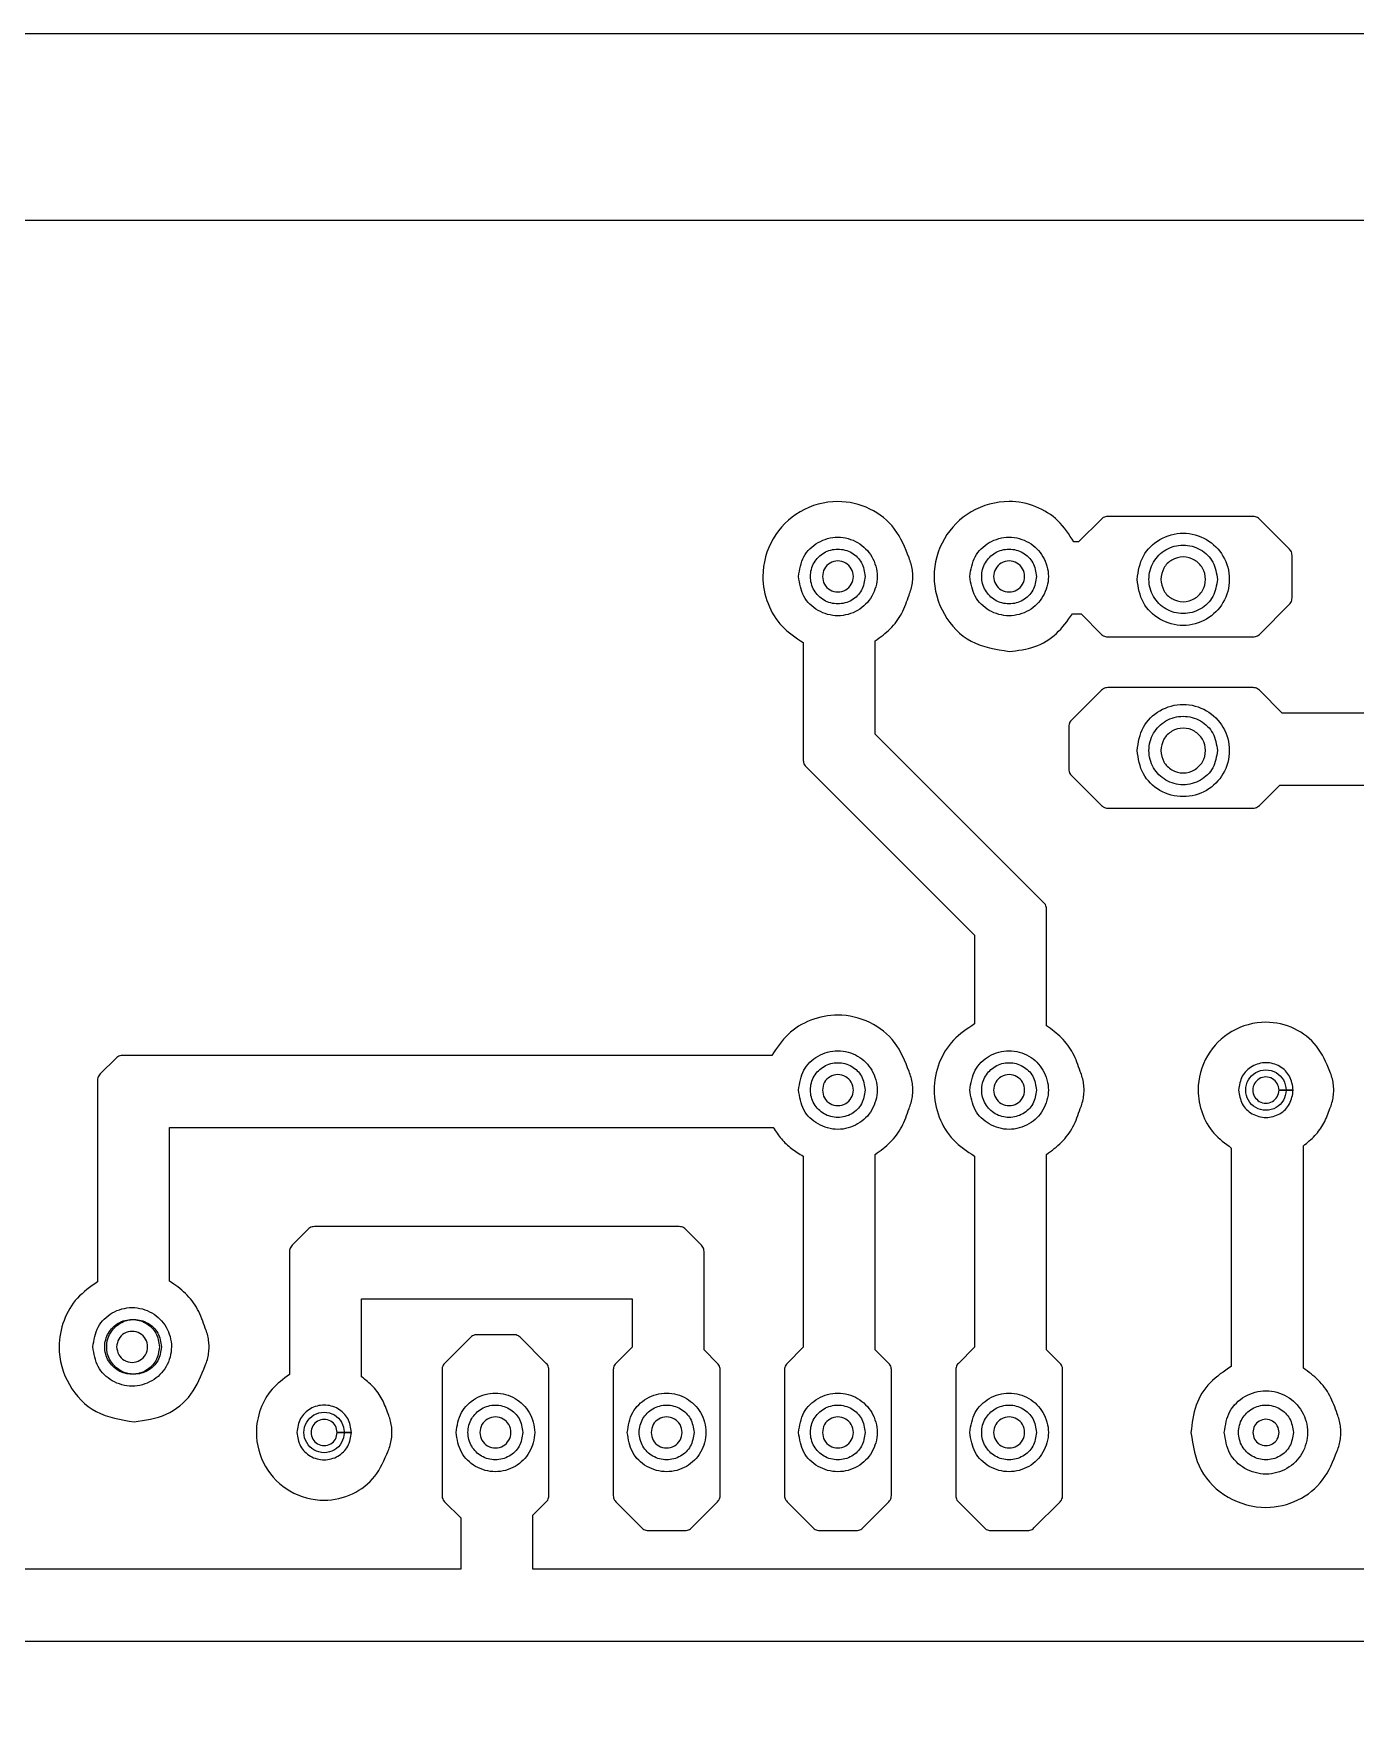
# Model space of a CAD drawing. Extents: x 3 to 107, y 3 to 87.
# Drawn here: x 21.05 to 40.65, y 61.79 to 86.9 of the extents above; entities that cross this region are included whole.
import ezdxf

# ---------------------------------------------------------------- set-up
doc = ezdxf.new("R2010")
doc.units = 0
doc.layers.add('ScottBernardi_VCdelay_PCB', color=7, linetype='CONTINUOUS')

msp = doc.modelspace()

# ---------------------------------------------------------------- linework, layer by layer
at = {"layer": 'ScottBernardi_VCdelay_PCB', "color": 7}
for points in [[(3.175, 2.94005), (107.362272, 2.94005), (107.362272, 86.901161), (3.175, 86.901161), (3.175, 2.94005), (3.175, 2.94005)], [(8.946797, 61.923083), (8.733367, 61.709653), (5.536847, 61.709653), (5.536847, 80.255181), (9.262533, 80.255181), (9.262533, 84.136089), (41.367781, 84.136089), (41.470086, 84.033783), (41.392828, 83.956878)], [(41.354375, 83.863392), (41.354375, 76.822653), (39.570025, 76.822653), (39.2303, 77.162378)], [(36.887856, 79.702378), (36.548483, 79.362653), (36.478633, 79.362653)], [(39.136814, 79.741183), (36.981694, 79.741183)], [(39.677269, 79.256114), (39.230653, 79.702378)], [(39.715722, 78.531508), (39.715722, 79.162628)], [(39.2303, 77.991406), (39.676917, 78.437669)], [(36.456056, 78.294089), (36.585525, 78.294089), (36.887856, 77.991406)], [(32.464375, 77.869344), (32.464375, 76.121683)], [(36.034486, 74.008544), (33.533292, 76.509739), (33.533292, 77.895803)], [(36.981694, 77.9526), (39.136814, 77.9526)], [(36.887856, 77.162378), (36.441592, 76.716114)], [(39.136814, 77.201183), (36.981694, 77.201183)], [(36.402786, 76.622628), (36.402786, 75.991508)], [(32.503181, 76.028197), (35.004375, 73.527003), (35.004375, 72.210083)], [(36.441592, 75.898022), (36.887856, 75.451758)], [(39.2303, 75.451758), (39.532983, 75.754089), (41.354375, 75.754089), (41.354375, 67.009433)], [(36.981694, 75.412953), (39.136814, 75.412953)], [(36.073292, 72.183272), (36.073292, 73.915058)], [(27.144839, 65.119956), (27.384375, 64.880419), (27.384375, 64.123006), (19.250025, 64.123006), (18.293292, 65.079739), (18.293292, 72.645058)], [(22.270156, 71.7042), (22.0345, 71.468544)], [(31.997297, 71.743006), (22.363642, 71.743006)], [(21.995694, 71.375058), (21.995694, 68.384208)], [(39.733361, 71.229714), (39.521694, 71.229714), (39.733361, 71.229714)], [(23.064611, 68.393381), (23.064611, 70.674089), (32.020228, 70.674089)], [(38.814375, 70.369642), (38.814375, 67.130083)], [(39.883292, 67.103625), (39.883292, 70.40245)], [(32.464375, 70.248992), (32.464375, 67.413717), (32.225192, 67.174886)], [(33.733317, 67.174886), (33.533292, 67.374911), (33.533292, 70.275803)], [(35.004375, 70.248992), (35.004375, 67.413717), (34.765192, 67.174886)], [(36.273317, 67.174886), (36.073292, 67.374911), (36.073292, 70.275803)], [(25.118836, 69.1642), (24.883181, 68.928544)], [(30.625344, 69.203006), (25.212322, 69.203006)], [(30.954486, 68.928544), (30.718831, 69.1642)], [(24.844375, 68.835058), (24.844375, 67.009786)], [(31.192964, 67.174886), (30.992939, 67.374558), (30.992939, 68.835058)], [(25.913292, 66.976978), (25.913292, 68.134089), (29.924375, 68.134089), (29.924375, 67.414069), (29.685192, 67.174886), (29.685192, 67.174886)], [(27.531836, 67.561531), (27.144839, 67.174886)], [(28.172481, 67.600336), (27.625322, 67.600336)], [(28.652964, 67.174886), (28.265967, 67.561531)], [(27.106033, 67.0814), (27.106033, 65.213442)], [(28.691769, 65.213442), (28.691769, 67.0814)], [(29.646386, 67.0814), (29.646386, 65.213442)], [(31.231769, 65.213442), (31.231769, 67.0814)], [(32.186386, 67.0814), (32.186386, 65.213442)], [(33.771769, 65.213442), (33.771769, 67.0814)], [(34.726739, 67.0814), (34.726739, 65.213442)], [(36.312122, 65.213442), (36.312122, 67.0814)], [(25.763361, 66.149714), (25.552047, 66.149714), (25.763361, 66.149714)], [(43.655897, 65.119956), (43.894375, 64.881831), (43.894375, 64.123006), (28.453292, 64.123006), (28.453292, 64.920283), (28.652964, 65.119956)], [(29.685192, 65.119956), (30.072189, 64.732958)], [(30.805967, 64.732958), (31.192964, 65.119956)], [(32.225192, 65.119956), (32.612189, 64.732958)], [(33.346319, 64.732958), (33.733317, 65.119956)], [(34.765192, 65.119956), (35.152542, 64.732958)], [(35.886319, 64.732958), (36.273317, 65.119956)], [(30.165675, 64.694153), (30.712481, 64.694153)], [(32.705675, 64.694153), (33.252833, 64.694153)], [(35.246028, 64.694153), (35.792833, 64.694153)], [(18.862322, 63.054089), (87.775344, 63.054089)]]:
    msp.add_lwpolyline(points, dxfattribs=at)
for points, knots in [([(34.034236, 79.124528), (33.974632, 79.275452), (33.85645, 79.574704), (33.462541, 79.886166), (32.947402, 80.006962), (32.395368, 79.856415), (31.970761, 79.432202), (31.828187, 78.905907), (31.917661, 78.443604), (32.131272, 78.089837), (32.35339, 77.942809), (32.464375, 77.869344)], [0, 0, 0, 0, 0.479863, 0.95147, 1.439591, 2.020621, 2.585083, 3.166113, 3.576043, 3.971837, 4.3671, 4.3671, 4.3671, 4.3671]), ([(36.478633, 79.362653), (36.407175, 79.473242), (36.264601, 79.69389), (35.918493, 79.910013), (35.459584, 79.999169), (34.935259, 79.856493), (34.510807, 79.432021), (34.352429, 78.848681), (34.510706, 78.271479), (34.935655, 77.828941), (35.321801, 77.768444), (35.517667, 77.737758)], [0, 0, 0, 0, 0.391162, 0.780446, 1.185204, 1.766233, 2.330696, 2.911726, 3.492755, 4.057218, 4.638247, 4.638247, 4.638247, 4.638247]), ([(36.981694, 79.741183), (36.970106, 79.740292), (36.947049, 79.738519), (36.914299, 79.72501), (36.896707, 79.709954), (36.887856, 79.702378)], [0, 0, 0, 0, 0.034734, 0.069111, 0.103926, 0.103926, 0.103926, 0.103926]), ([(39.230653, 79.702378), (39.221858, 79.70996), (39.204328, 79.725072), (39.171529, 79.73851), (39.148426, 79.740289), (39.136814, 79.741183)], [0, 0, 0, 0, 0.03469, 0.06914, 0.103952, 0.103952, 0.103952, 0.103952]), ([(32.394878, 78.849714), (32.410957, 78.747054), (32.442655, 78.544668), (32.674598, 78.321934), (32.97713, 78.239022), (33.282853, 78.321934), (33.505406, 78.544668), (33.588379, 78.849714), (33.505406, 79.15476), (33.282853, 79.377494), (32.97713, 79.460406), (32.674598, 79.377494), (32.442655, 79.15476), (32.410957, 78.952374), (32.394878, 78.849714)], [0, 0, 0, 0, 0.304537, 0.600368, 0.904904, 1.209441, 1.505272, 1.809809, 2.114345, 2.410176, 2.714713, 3.01925, 3.315081, 3.619618, 3.619618, 3.619618, 3.619618]), ([(34.934878, 78.849714), (34.950957, 78.747054), (34.982655, 78.544668), (35.214598, 78.321934), (35.51713, 78.239022), (35.822853, 78.321934), (36.045406, 78.544668), (36.128379, 78.849714), (36.045406, 79.15476), (35.822853, 79.377494), (35.51713, 79.460406), (35.214598, 79.377494), (34.982655, 79.15476), (34.950957, 78.952374), (34.934878, 78.849714)], [0, 0, 0, 0, 0.304537, 0.600368, 0.904904, 1.209441, 1.505272, 1.809809, 2.114345, 2.410176, 2.714713, 3.01925, 3.315081, 3.619618, 3.619618, 3.619618, 3.619618]), ([(37.415964, 78.807381), (37.434837, 78.686817), (37.472037, 78.449171), (37.744271, 78.187603), (38.099448, 78.090228), (38.458406, 78.187568), (38.719773, 78.449137), (38.817167, 78.807381), (38.719773, 79.165624), (38.458406, 79.427194), (38.099448, 79.524533), (37.744271, 79.427158), (37.472037, 79.16559), (37.434837, 78.927944), (37.415964, 78.807381)], [0, 0, 0, 0, 0.357648, 0.704968, 1.06238, 1.420031, 1.767416, 2.125067, 2.482719, 2.830103, 3.187755, 3.545167, 3.892486, 4.250135, 4.250135, 4.250135, 4.250135]), ([(33.384067, 78.849714), (33.372887, 78.921343), (33.350855, 79.062494), (33.189073, 79.217878), (32.97804, 79.275517), (32.764789, 79.217878), (32.609531, 79.062494), (32.551849, 78.849714), (32.609531, 78.636933), (32.764789, 78.48155), (32.97804, 78.423911), (33.189073, 78.48155), (33.350855, 78.636933), (33.372887, 78.778085), (33.384067, 78.849714)], [0, 0, 0, 0, 0.21246, 0.418673, 0.631132, 0.843592, 1.049805, 1.262265, 1.474725, 1.680938, 1.893397, 2.105857, 2.31207, 2.52453, 2.52453, 2.52453, 2.52453]), ([(33.384067, 78.849714), (33.372887, 78.921343), (33.350855, 79.062494), (33.189073, 79.217878), (32.97804, 79.275517), (32.764789, 79.217878), (32.609531, 79.062494), (32.551849, 78.849714), (32.609531, 78.636933), (32.764789, 78.48155), (32.97804, 78.423911), (33.189073, 78.48155), (33.350855, 78.636933), (33.372887, 78.778085), (33.384067, 78.849714)], [0, 0, 0, 0, 0.21246, 0.418673, 0.631132, 0.843592, 1.049805, 1.262265, 1.474725, 1.680938, 1.893397, 2.105857, 2.31207, 2.52453, 2.52453, 2.52453, 2.52453]), ([(34.034236, 78.5749), (34.045119, 78.60368), (34.067081, 78.661759), (34.085234, 78.754415), (34.091842, 78.849714), (34.085234, 78.945013), (34.067081, 79.037669), (34.045119, 79.095748), (34.034236, 79.124528)], [0, 0, 0, 0, 0.09217, 0.186007, 0.282009, 0.378011, 0.471847, 0.564018, 0.564018, 0.564018, 0.564018]), ([(35.924067, 78.849714), (35.912887, 78.921343), (35.890855, 79.062494), (35.729073, 79.217878), (35.51804, 79.275517), (35.304789, 79.217878), (35.149531, 79.062494), (35.091849, 78.849714), (35.149531, 78.636933), (35.304789, 78.48155), (35.51804, 78.423911), (35.729073, 78.48155), (35.890855, 78.636933), (35.912887, 78.778085), (35.924067, 78.849714)], [0, 0, 0, 0, 0.21246, 0.418673, 0.631132, 0.843592, 1.049805, 1.262265, 1.474725, 1.680938, 1.893397, 2.105857, 2.31207, 2.52453, 2.52453, 2.52453, 2.52453]), ([(35.924067, 78.849714), (35.912887, 78.921343), (35.890855, 79.062494), (35.729073, 79.217878), (35.51804, 79.275517), (35.304789, 79.217878), (35.149531, 79.062494), (35.091849, 78.849714), (35.149531, 78.636933), (35.304789, 78.48155), (35.51804, 78.423911), (35.729073, 78.48155), (35.890855, 78.636933), (35.912887, 78.778085), (35.924067, 78.849714)], [0, 0, 0, 0, 0.21246, 0.418673, 0.631132, 0.843592, 1.049805, 1.262265, 1.474725, 1.680938, 1.893397, 2.105857, 2.31207, 2.52453, 2.52453, 2.52453, 2.52453]), ([(38.608, 78.807381), (38.594025, 78.896917), (38.566486, 79.073357), (38.364257, 79.267585), (38.1005, 79.33963), (37.833988, 79.267606), (37.640075, 79.073303), (37.568131, 78.807381), (37.640075, 78.541458), (37.833988, 78.347155), (38.1005, 78.275131), (38.364257, 78.347176), (38.566486, 78.541405), (38.594025, 78.717844), (38.608, 78.807381)], [0, 0, 0, 0, 0.265574, 0.523341, 0.788916, 1.054402, 1.312048, 1.577599, 1.84315, 2.100796, 2.366282, 2.631857, 2.889623, 3.155198, 3.155198, 3.155198, 3.155198]), ([(37.768742, 78.807381), (37.777878, 78.865767), (37.795888, 78.980869), (37.927666, 79.107656), (38.099773, 79.154879), (38.27373, 79.107692), (38.400324, 78.980902), (38.447479, 78.807381), (38.400324, 78.633859), (38.27373, 78.507069), (38.099773, 78.459882), (37.927666, 78.507105), (37.795888, 78.633893), (37.777878, 78.748994), (37.768742, 78.807381)], [0, 0, 0, 0, 0.173212, 0.341462, 0.51461, 0.687997, 0.856312, 1.029527, 1.202742, 1.371058, 1.544445, 1.717592, 1.885843, 2.059054, 2.059054, 2.059054, 2.059054]), ([(39.715722, 79.162628), (39.714826, 79.174132), (39.713041, 79.197066), (39.699631, 79.229643), (39.684752, 79.247257), (39.677269, 79.256114)], [0, 0, 0, 0, 0.034486, 0.068744, 0.103398, 0.103398, 0.103398, 0.103398]), ([(32.747656, 78.849714), (32.754026, 78.8902), (32.76659, 78.97006), (32.858104, 79.057928), (32.977498, 79.090765), (33.098177, 79.057986), (33.185964, 78.970038), (33.218678, 78.84967), (33.186021, 78.729279), (33.098157, 78.641344), (32.977498, 78.608711), (32.858124, 78.6414), (32.766531, 78.729261), (32.754009, 78.809168), (32.747656, 78.849714)], [0, 0, 0, 0, 0.120121, 0.236938, 0.357059, 0.477331, 0.594093, 0.714193, 0.834445, 0.951151, 1.071403, 1.191503, 1.308265, 1.428537, 1.428537, 1.428537, 1.428537]), ([(35.287303, 78.849714), (35.293674, 78.890205), (35.306245, 78.970093), (35.397911, 79.057965), (35.517376, 79.09077), (35.638067, 79.05793), (35.725865, 78.970058), (35.758726, 78.84967), (35.725922, 78.729259), (35.638047, 78.6414), (35.517376, 78.608707), (35.397931, 78.641364), (35.306186, 78.729228), (35.293658, 78.809164), (35.287303, 78.849714)], [0, 0, 0, 0, 0.120124, 0.237006, 0.357367, 0.477488, 0.594305, 0.714426, 0.834698, 0.95146, 1.07156, 1.1919, 1.308726, 1.429002, 1.429002, 1.429002, 1.429002]), ([(33.533292, 77.895803), (33.610355, 77.951687), (33.764941, 78.06379), (33.939233, 78.300022), (34.002372, 78.482705), (34.034236, 78.5749)], [0, 0, 0, 0, 0.284519, 0.570735, 0.862347, 0.862347, 0.862347, 0.862347]), ([(39.676917, 78.437669), (39.684493, 78.446521), (39.699549, 78.464113), (39.713058, 78.496863), (39.714831, 78.51992), (39.715722, 78.531508)], [0, 0, 0, 0, 0.034815, 0.069192, 0.103926, 0.103926, 0.103926, 0.103926]), ([(35.517667, 77.737758), (35.647759, 77.751753), (35.902916, 77.779202), (36.238888, 77.98621), (36.383613, 78.191387), (36.456056, 78.294089)], [0, 0, 0, 0, 0.389037, 0.763037, 1.13787, 1.13787, 1.13787, 1.13787]), ([(36.887856, 77.991406), (36.896775, 77.983905), (36.914483, 77.969015), (36.9471, 77.955327), (36.970126, 77.953512), (36.981694, 77.9526)], [0, 0, 0, 0, 0.034844, 0.069179, 0.103846, 0.103846, 0.103846, 0.103846]), ([(39.136814, 77.9526), (39.148401, 77.953514), (39.171439, 77.95533), (39.204023, 77.968918), (39.221524, 77.983895), (39.2303, 77.991406)], [0, 0, 0, 0, 0.034731, 0.069054, 0.103576, 0.103576, 0.103576, 0.103576]), ([(36.981694, 77.201183), (36.970126, 77.200272), (36.9471, 77.198457), (36.914483, 77.184768), (36.896775, 77.169878), (36.887856, 77.162378)], [0, 0, 0, 0, 0.034666, 0.069001, 0.103846, 0.103846, 0.103846, 0.103846]), ([(39.2303, 77.162378), (39.221524, 77.169888), (39.204023, 77.184866), (39.171439, 77.198453), (39.148401, 77.20027), (39.136814, 77.201183)], [0, 0, 0, 0, 0.034522, 0.068845, 0.103576, 0.103576, 0.103576, 0.103576]), ([(37.415964, 76.267381), (37.434837, 76.146817), (37.472037, 75.909171), (37.744271, 75.647603), (38.099447, 75.550228), (38.458408, 75.647568), (38.719766, 75.909136), (38.817181, 76.267336), (38.719709, 76.625515), (38.458428, 76.887095), (38.099447, 76.984581), (37.744251, 76.887059), (37.472096, 76.625483), (37.434853, 76.387885), (37.415964, 76.267381)], [0, 0, 0, 0, 0.357648, 0.704968, 1.06238, 1.420031, 1.767416, 2.125067, 2.482567, 2.830007, 3.187679, 3.545112, 3.892487, 4.249984, 4.249984, 4.249984, 4.249984]), ([(36.441592, 76.716114), (36.434081, 76.707338), (36.419104, 76.689837), (36.405516, 76.657253), (36.4037, 76.634215), (36.402786, 76.622628)], [0, 0, 0, 0, 0.034522, 0.068845, 0.103576, 0.103576, 0.103576, 0.103576]), ([(38.608, 76.267381), (38.594009, 76.356858), (38.566427, 76.533249), (38.364277, 76.727486), (38.100501, 76.799679), (37.833966, 76.727508), (37.64014, 76.533194), (37.568118, 76.267336), (37.640083, 76.001456), (37.833986, 75.807155), (38.100501, 75.735131), (38.364257, 75.807176), (38.566486, 76.001405), (38.594025, 76.177844), (38.608, 76.267381)], [0, 0, 0, 0, 0.265423, 0.523245, 0.78884, 1.054347, 1.312049, 1.577448, 1.842999, 2.100645, 2.366131, 2.631706, 2.889473, 3.155047, 3.155047, 3.155047, 3.155047]), ([(37.768742, 76.267381), (37.777878, 76.325767), (37.795888, 76.440869), (37.927666, 76.567656), (38.099773, 76.614879), (38.27373, 76.567692), (38.400324, 76.440902), (38.447479, 76.267381), (38.400324, 76.093859), (38.27373, 75.967069), (38.099773, 75.919882), (37.927666, 75.967105), (37.795888, 76.093893), (37.777878, 76.208994), (37.768742, 76.267381)], [0, 0, 0, 0, 0.173212, 0.341462, 0.51461, 0.687997, 0.856312, 1.029527, 1.202742, 1.371058, 1.544445, 1.717592, 1.885843, 2.059054, 2.059054, 2.059054, 2.059054]), ([(32.464375, 76.121683), (32.465271, 76.110178), (32.467058, 76.087231), (32.480571, 76.054611), (32.495607, 76.037045), (32.503181, 76.028197)], [0, 0, 0, 0, 0.034487, 0.06878, 0.103585, 0.103585, 0.103585, 0.103585]), ([(36.402786, 75.991508), (36.4037, 75.979921), (36.405516, 75.956884), (36.419104, 75.924299), (36.434081, 75.906798), (36.441592, 75.898022)], [0, 0, 0, 0, 0.034731, 0.069054, 0.103576, 0.103576, 0.103576, 0.103576]), ([(36.887856, 75.451758), (36.896764, 75.444189), (36.914418, 75.429188), (36.947118, 75.415609), (36.97013, 75.413841), (36.981694, 75.412953)], [0, 0, 0, 0, 0.034939, 0.069244, 0.1039, 0.1039, 0.1039, 0.1039]), ([(39.136814, 75.412953), (39.148397, 75.413843), (39.171421, 75.415612), (39.204088, 75.429091), (39.221535, 75.444179), (39.2303, 75.451758)], [0, 0, 0, 0, 0.034721, 0.069014, 0.103632, 0.103632, 0.103632, 0.103632]), ([(36.073292, 73.915058), (36.072396, 73.926564), (36.070609, 73.94951), (36.057095, 73.98213), (36.04206, 73.999696), (36.034486, 74.008544)], [0, 0, 0, 0, 0.034487, 0.06878, 0.103585, 0.103585, 0.103585, 0.103585]), ([(34.034236, 71.504528), (33.974607, 71.655453), (33.856375, 71.954708), (33.462839, 72.266153), (33.003597, 72.37358), (32.57154, 72.289518), (32.218136, 72.075921), (32.070876, 71.853926), (31.997297, 71.743006)], [0, 0, 0, 0, 0.479863, 0.95147, 1.439591, 1.849305, 2.245141, 2.640423, 2.640423, 2.640423, 2.640423]), ([(35.004375, 72.210083), (34.893462, 72.136499), (34.671482, 71.989229), (34.457771, 71.635906), (34.379236, 71.229633), (34.457749, 70.823328), (34.671452, 70.469868), (34.893459, 70.322578), (35.004375, 70.248992)], [0, 0, 0, 0, 0.395282, 0.791119, 1.200832, 1.61079, 2.006703, 2.401994, 2.401994, 2.401994, 2.401994]), ([(36.573883, 71.504528), (36.542117, 71.596698), (36.479175, 71.779328), (36.304886, 72.015404), (36.150348, 72.127419), (36.073292, 72.183272)], [0, 0, 0, 0, 0.291435, 0.57746, 0.861911, 0.861911, 0.861911, 0.861911]), ([(40.277697, 71.504528), (40.22166, 71.636734), (40.110436, 71.899138), (39.757731, 72.169594), (39.297515, 72.275242), (38.801017, 72.140036), (38.416895, 71.75651), (38.289672, 71.286644), (38.364268, 70.880697), (38.538684, 70.57278), (38.722597, 70.437266), (38.814375, 70.369642)], [0, 0, 0, 0, 0.424871, 0.843283, 1.276379, 1.801896, 2.312338, 2.83779, 3.190214, 3.530446, 3.869355, 3.869355, 3.869355, 3.869355]), ([(22.363642, 71.743006), (22.352055, 71.742092), (22.329017, 71.740275), (22.296432, 71.726688), (22.278931, 71.71171), (22.270156, 71.7042)], [0, 0, 0, 0, 0.034731, 0.069054, 0.103576, 0.103576, 0.103576, 0.103576]), ([(32.394878, 71.229714), (32.410962, 71.127029), (32.442671, 70.924582), (32.674545, 70.701689), (32.977129, 70.618619), (33.282908, 70.701689), (33.505378, 70.924581), (33.588397, 71.229636), (33.505343, 71.534652), (33.282874, 71.757395), (32.977129, 71.840455), (32.674578, 71.757395), (32.442714, 71.534653), (32.410973, 71.332315), (32.394878, 71.229714)], [0, 0, 0, 0, 0.304625, 0.600576, 0.905137, 1.209697, 1.505649, 1.810273, 2.114659, 2.410545, 2.715102, 3.01966, 3.315546, 3.619931, 3.619931, 3.619931, 3.619931]), ([(33.384067, 71.229714), (33.372887, 71.301343), (33.350855, 71.442494), (33.189073, 71.597878), (32.97804, 71.655517), (32.764789, 71.597878), (32.60953, 71.442496), (32.551845, 71.22968), (32.609551, 71.016849), (32.764736, 70.861304), (32.97804, 70.803508), (33.189125, 70.861305), (33.350839, 71.016848), (33.372882, 71.15806), (33.384067, 71.229714)], [0, 0, 0, 0, 0.21246, 0.418673, 0.631132, 0.843592, 1.049805, 1.262265, 1.474813, 1.681146, 1.89363, 2.106113, 2.312447, 2.524995, 2.524995, 2.524995, 2.524995]), ([(33.384067, 71.229714), (33.372887, 71.301343), (33.350855, 71.442494), (33.189073, 71.597878), (32.97804, 71.655517), (32.764789, 71.597878), (32.60953, 71.442496), (32.551845, 71.22968), (32.609551, 71.016849), (32.764736, 70.861304), (32.97804, 70.803508), (33.189125, 70.861305), (33.350839, 71.016848), (33.372882, 71.15806), (33.384067, 71.229714)], [0, 0, 0, 0, 0.21246, 0.418673, 0.631132, 0.843592, 1.049805, 1.262265, 1.474813, 1.681146, 1.89363, 2.106113, 2.312447, 2.524995, 2.524995, 2.524995, 2.524995]), ([(34.934878, 71.229714), (34.950962, 71.127029), (34.982671, 70.924582), (35.214545, 70.701689), (35.517129, 70.618619), (35.822908, 70.701689), (36.045378, 70.924581), (36.128397, 71.229636), (36.045343, 71.534652), (35.822874, 71.757395), (35.517129, 71.840455), (35.214578, 71.757395), (34.982714, 71.534653), (34.950973, 71.332315), (34.934878, 71.229714)], [0, 0, 0, 0, 0.304625, 0.600576, 0.905137, 1.209697, 1.505649, 1.810273, 2.114659, 2.410545, 2.715102, 3.01966, 3.315546, 3.619931, 3.619931, 3.619931, 3.619931]), ([(35.924067, 71.229714), (35.912887, 71.301343), (35.890855, 71.442494), (35.729073, 71.597878), (35.51804, 71.655517), (35.304789, 71.597878), (35.14953, 71.442496), (35.091845, 71.22968), (35.149551, 71.016849), (35.304736, 70.861304), (35.51804, 70.803508), (35.729125, 70.861305), (35.890839, 71.016848), (35.912882, 71.15806), (35.924067, 71.229714)], [0, 0, 0, 0, 0.21246, 0.418673, 0.631132, 0.843592, 1.049805, 1.262265, 1.474813, 1.681146, 1.89363, 2.106113, 2.312447, 2.524995, 2.524995, 2.524995, 2.524995]), ([(35.924067, 71.229714), (35.912887, 71.301343), (35.890855, 71.442494), (35.729073, 71.597878), (35.51804, 71.655517), (35.304789, 71.597878), (35.14953, 71.442496), (35.091845, 71.22968), (35.149551, 71.016849), (35.304736, 70.861304), (35.51804, 70.803508), (35.729125, 70.861305), (35.890839, 71.016848), (35.912882, 71.15806), (35.924067, 71.229714)], [0, 0, 0, 0, 0.21246, 0.418673, 0.631132, 0.843592, 1.049805, 1.262265, 1.474813, 1.681146, 1.89363, 2.106113, 2.312447, 2.524995, 2.524995, 2.524995, 2.524995]), ([(39.733361, 71.229714), (39.722152, 71.301169), (39.700053, 71.44205), (39.538723, 71.597087), (39.327632, 71.65485), (39.116531, 71.597066), (38.955019, 71.442103), (38.932857, 71.301176), (38.921619, 71.229714)], [0, 0, 0, 0, 0.211974, 0.417928, 0.629902, 0.841963, 1.048038, 1.260036, 1.260036, 1.260036, 1.260036]), ([(22.0345, 71.468544), (22.02699, 71.459769), (22.012012, 71.442268), (21.998425, 71.409683), (21.996608, 71.386645), (21.995694, 71.375058)], [0, 0, 0, 0, 0.034522, 0.068845, 0.103576, 0.103576, 0.103576, 0.103576]), ([(32.747656, 71.229714), (32.754026, 71.2702), (32.76659, 71.35006), (32.858104, 71.437928), (32.977498, 71.470766), (33.098177, 71.437986), (33.185965, 71.350039), (33.218682, 71.229636), (33.186, 71.109194), (33.09821, 71.021098), (32.977498, 70.988308), (32.858072, 71.021155), (32.766548, 71.109175), (32.754014, 71.189143), (32.747656, 71.229714)], [0, 0, 0, 0, 0.120121, 0.236938, 0.357059, 0.477331, 0.594093, 0.714193, 0.834533, 0.95136, 1.071635, 1.19176, 1.308642, 1.429002, 1.429002, 1.429002, 1.429002]), ([(34.034236, 70.954547), (34.045116, 70.983384), (34.067055, 71.041533), (34.085249, 71.134295), (34.091838, 71.229658), (34.085236, 71.325012), (34.06708, 71.417669), (34.045119, 71.475748), (34.034236, 71.504528)], [0, 0, 0, 0, 0.092331, 0.18618, 0.282352, 0.378354, 0.47219, 0.56436, 0.56436, 0.56436, 0.56436]), ([(35.287303, 71.229714), (35.293674, 71.270205), (35.306245, 71.350093), (35.397911, 71.437965), (35.517376, 71.47077), (35.638067, 71.437929), (35.725866, 71.350059), (35.758731, 71.229636), (35.725902, 71.109175), (35.6381, 71.021155), (35.517376, 70.988304), (35.397878, 71.021119), (35.306202, 71.109142), (35.293663, 71.189139), (35.287303, 71.229714)], [0, 0, 0, 0, 0.120124, 0.237006, 0.357367, 0.477488, 0.594305, 0.714426, 0.834786, 0.951668, 1.071792, 1.192156, 1.309103, 1.429467, 1.429467, 1.429467, 1.429467]), ([(36.573883, 70.954547), (36.584786, 70.983385), (36.606772, 71.041537), (36.625174, 71.134278), (36.631876, 71.229658), (36.62516, 71.32503), (36.606797, 71.417665), (36.584789, 71.475747), (36.573883, 71.504528)], [0, 0, 0, 0, 0.092361, 0.186244, 0.282422, 0.37843, 0.472301, 0.564501, 0.564501, 0.564501, 0.564501]), ([(39.627528, 71.229714), (39.619266, 71.28255), (39.602983, 71.386691), (39.483629, 71.501318), (39.327908, 71.543916), (39.170535, 71.501296), (39.055831, 71.386743), (39.013064, 71.229636), (39.055796, 71.07249), (39.170502, 70.957788), (39.327908, 70.915157), (39.483662, 70.957766), (39.603026, 71.072544), (39.619278, 71.176794), (39.627528, 71.229714)], [0, 0, 0, 0, 0.156727, 0.308911, 0.465638, 0.622454, 0.774758, 0.931509, 1.0885, 1.240869, 1.397688, 1.554419, 1.706667, 1.863634, 1.863634, 1.863634, 1.863634]), ([(39.627528, 71.229714), (39.619266, 71.28255), (39.602983, 71.386691), (39.483629, 71.501318), (39.327908, 71.543916), (39.170535, 71.501296), (39.055831, 71.386743), (39.013064, 71.229636), (39.055796, 71.07249), (39.170502, 70.957788), (39.327908, 70.915157), (39.483662, 70.957766), (39.603026, 71.072544), (39.619278, 71.176794), (39.627528, 71.229714)], [0, 0, 0, 0, 0.156727, 0.308911, 0.465638, 0.622454, 0.774758, 0.931509, 1.0885, 1.240869, 1.397688, 1.554419, 1.706667, 1.863634, 1.863634, 1.863634, 1.863634]), ([(39.521694, 71.229714), (39.516339, 71.195468), (39.505787, 71.127987), (39.428574, 71.053706), (39.327812, 71.026015), (39.22597, 71.053728), (39.151728, 71.127932), (39.123922, 71.22967), (39.151785, 71.331385), (39.225951, 71.405601), (39.327812, 71.433461), (39.428594, 71.405622), (39.505728, 71.331333), (39.516323, 71.263901), (39.521694, 71.229714)], [0, 0, 0, 0, 0.10159, 0.200179, 0.301532, 0.402974, 0.501683, 0.603297, 0.704759, 0.803524, 0.904986, 1.00636, 1.105005, 1.206443, 1.206443, 1.206443, 1.206443]), ([(40.277697, 70.954547), (40.288506, 70.98339), (40.31031, 71.041572), (40.328638, 71.134285), (40.335334, 71.229631), (40.32863, 71.324948), (40.310297, 71.417539), (40.288505, 71.475689), (40.277697, 71.504528)], [0, 0, 0, 0, 0.09228, 0.186145, 0.282321, 0.378251, 0.472026, 0.564293, 0.564293, 0.564293, 0.564293]), ([(38.921619, 71.229714), (38.932862, 71.158227), (38.955036, 71.017239), (39.116478, 70.862117), (39.327632, 70.804175), (39.538776, 70.862096), (39.700036, 71.017292), (39.722147, 71.158234), (39.733361, 71.229714)], [0, 0, 0, 0, 0.212086, 0.418281, 0.630366, 0.842364, 1.048439, 1.2605, 1.2605, 1.2605, 1.2605]), ([(33.533292, 70.275803), (33.610351, 70.331658), (33.764907, 70.443687), (33.939252, 70.679765), (34.002376, 70.862379), (34.034236, 70.954547)], [0, 0, 0, 0, 0.284462, 0.570541, 0.862069, 0.862069, 0.862069, 0.862069]), ([(36.073292, 70.275803), (36.150339, 70.331717), (36.304817, 70.443824), (36.479182, 70.67981), (36.54212, 70.862399), (36.573883, 70.954547)], [0, 0, 0, 0, 0.28455, 0.570512, 0.861874, 0.861874, 0.861874, 0.861874]), ([(39.883292, 70.40245), (39.942522, 70.450389), (40.06129, 70.546514), (40.197607, 70.736489), (40.250857, 70.881472), (40.277697, 70.954547)], [0, 0, 0, 0, 0.227978, 0.457135, 0.690016, 0.690016, 0.690016, 0.690016]), ([(32.020228, 70.674089), (32.058367, 70.616245), (32.134485, 70.500802), (32.286049, 70.355853), (32.4048, 70.284692), (32.464375, 70.248992)], [0, 0, 0, 0, 0.207454, 0.414031, 0.621996, 0.621996, 0.621996, 0.621996]), ([(25.212322, 69.203006), (25.200735, 69.202092), (25.177697, 69.200275), (25.145113, 69.186688), (25.127612, 69.17171), (25.118836, 69.1642)], [0, 0, 0, 0, 0.034731, 0.069054, 0.103576, 0.103576, 0.103576, 0.103576]), ([(30.718831, 69.1642), (30.710055, 69.17171), (30.692554, 69.186688), (30.659969, 69.200275), (30.636931, 69.202092), (30.625344, 69.203006)], [0, 0, 0, 0, 0.034522, 0.068845, 0.103576, 0.103576, 0.103576, 0.103576]), ([(24.883181, 68.928544), (24.875601, 68.919753), (24.860509, 68.90225), (24.847066, 68.869579), (24.845274, 68.846588), (24.844375, 68.835058)], [0, 0, 0, 0, 0.03468, 0.069045, 0.103611, 0.103611, 0.103611, 0.103611]), ([(30.992939, 68.835058), (30.99204, 68.846587), (30.990249, 68.869566), (30.97691, 68.902193), (30.961975, 68.919744), (30.954486, 68.928544)], [0, 0, 0, 0, 0.034563, 0.068894, 0.103423, 0.103423, 0.103423, 0.103423]), ([(21.995694, 68.384208), (21.889895, 68.309838), (21.678043, 68.160919), (21.475556, 67.814619), (21.389786, 67.358847), (21.531341, 66.840885), (21.95645, 66.398995), (22.342675, 66.338466), (22.538619, 66.307758)], [0, 0, 0, 0, 0.384288, 0.769494, 1.168338, 1.749132, 2.313595, 2.89486, 2.89486, 2.89486, 2.89486]), ([(23.594836, 67.694528), (23.561522, 67.790515), (23.495515, 67.980697), (23.310792, 68.225051), (23.146527, 68.337369), (23.064611, 68.393381)], [0, 0, 0, 0, 0.30369, 0.601709, 0.898161, 0.898161, 0.898161, 0.898161]), ([(21.92655, 67.419361), (21.94264, 67.316785), (21.974369, 67.114508), (22.206302, 66.891925), (22.508802, 66.809023), (22.814491, 66.891925), (23.037043, 67.114509), (23.120052, 67.419517), (23.037114, 67.724601), (22.814558, 67.947485), (22.508802, 68.030408), (22.206237, 67.947485), (21.974284, 67.7246), (21.942618, 67.522105), (21.92655, 67.419361)], [0, 0, 0, 0, 0.304297, 0.600063, 0.904597, 1.20913, 1.504896, 1.809193, 2.11397, 2.409865, 2.714405, 3.018946, 3.314841, 3.619618, 3.619618, 3.619618, 3.619618]), ([(22.915739, 67.419361), (22.90457, 67.491074), (22.88257, 67.632334), (22.720778, 67.78787), (22.509712, 67.845519), (22.296428, 67.787869), (22.141167, 67.632336), (22.083521, 67.419517), (22.141239, 67.206775), (22.296495, 67.051541), (22.509712, 66.993912), (22.720713, 67.051541), (22.882485, 67.206773), (22.904547, 67.347816), (22.915739, 67.419361)], [0, 0, 0, 0, 0.212699, 0.418977, 0.63144, 0.843903, 1.050181, 1.26288, 1.4751, 1.681249, 1.893705, 2.106161, 2.31231, 2.52453, 2.52453, 2.52453, 2.52453]), ([(22.945019, 67.419361), (22.933823, 67.491076), (22.911765, 67.632354), (22.749946, 67.787813), (22.538872, 67.845523), (22.325513, 67.787906), (22.170104, 67.632369), (22.112447, 67.419517), (22.170176, 67.206742), (22.32558, 67.051504), (22.538872, 66.993908), (22.749881, 67.051597), (22.91168, 67.206754), (22.9338, 67.347814), (22.945019, 67.419361)], [0, 0, 0, 0, 0.21272, 0.419053, 0.631365, 0.844067, 1.05041, 1.263113, 1.475336, 1.681549, 1.894245, 2.10655, 2.312754, 2.524995, 2.524995, 2.524995, 2.524995]), ([(22.279328, 67.419361), (22.285658, 67.459928), (22.298135, 67.539878), (22.389633, 67.627984), (22.509127, 67.660754), (22.629881, 67.627984), (22.717672, 67.539878), (22.75035, 67.419473), (22.717658, 67.299122), (22.629794, 67.211328), (22.509127, 67.178726), (22.389718, 67.211328), (22.298161, 67.299123), (22.285665, 67.378903), (22.279328, 67.419361)], [0, 0, 0, 0, 0.12034, 0.237167, 0.357442, 0.477718, 0.594544, 0.714884, 0.834896, 0.951538, 1.071786, 1.192035, 1.308676, 1.428688, 1.428688, 1.428688, 1.428688]), ([(23.594836, 67.144547), (23.605813, 67.173322), (23.627956, 67.23137), (23.646186, 67.324056), (23.652792, 67.419417), (23.6462, 67.514786), (23.627931, 67.607578), (23.60581, 67.665696), (23.594836, 67.694528)], [0, 0, 0, 0, 0.092252, 0.186107, 0.28211, 0.378282, 0.47215, 0.564562, 0.564562, 0.564562, 0.564562]), ([(27.625322, 67.600336), (27.613739, 67.599446), (27.590715, 67.597676), (27.558048, 67.584198), (27.540601, 67.56911), (27.531836, 67.561531)], [0, 0, 0, 0, 0.034721, 0.069014, 0.103632, 0.103632, 0.103632, 0.103632]), ([(28.265967, 67.561531), (28.257175, 67.569111), (28.239672, 67.584202), (28.207002, 67.597645), (28.18401, 67.599437), (28.172481, 67.600336)], [0, 0, 0, 0, 0.03468, 0.069045, 0.103611, 0.103611, 0.103611, 0.103611]), ([(22.538619, 66.307758), (22.702125, 66.329894), (23.023559, 66.373411), (23.417114, 66.696944), (23.535249, 66.994473), (23.594836, 67.144547)], [0, 0, 0, 0, 0.488012, 0.959379, 1.43912, 1.43912, 1.43912, 1.43912]), ([(27.144839, 67.174886), (27.137335, 67.166027), (27.122409, 67.148407), (27.108787, 67.11587), (27.106953, 67.092909), (27.106033, 67.0814)], [0, 0, 0, 0, 0.034709, 0.069032, 0.10353, 0.10353, 0.10353, 0.10353]), ([(28.691769, 67.0814), (28.69085, 67.092909), (28.689015, 67.11587), (28.675393, 67.148407), (28.660468, 67.166027), (28.652964, 67.174886)], [0, 0, 0, 0, 0.034498, 0.068821, 0.10353, 0.10353, 0.10353, 0.10353]), ([(29.685192, 67.174886), (29.677687, 67.166027), (29.662762, 67.148407), (29.64914, 67.11587), (29.647306, 67.092909), (29.646386, 67.0814)], [0, 0, 0, 0, 0.034709, 0.069032, 0.10353, 0.10353, 0.10353, 0.10353]), ([(31.231769, 67.0814), (31.230873, 67.092906), (31.229087, 67.115852), (31.215573, 67.148472), (31.200537, 67.166038), (31.192964, 67.174886)], [0, 0, 0, 0, 0.034487, 0.06878, 0.103585, 0.103585, 0.103585, 0.103585]), ([(32.225192, 67.174886), (32.217687, 67.166027), (32.202762, 67.148407), (32.18914, 67.11587), (32.187306, 67.092909), (32.186386, 67.0814)], [0, 0, 0, 0, 0.034709, 0.069032, 0.10353, 0.10353, 0.10353, 0.10353]), ([(33.771769, 67.0814), (33.770874, 67.092905), (33.769088, 67.115838), (33.755678, 67.148416), (33.740799, 67.166029), (33.733317, 67.174886)], [0, 0, 0, 0, 0.034486, 0.068744, 0.103398, 0.103398, 0.103398, 0.103398]), ([(34.765192, 67.174886), (34.757709, 67.166029), (34.74283, 67.148416), (34.72942, 67.115838), (34.727635, 67.092905), (34.726739, 67.0814)], [0, 0, 0, 0, 0.034654, 0.068912, 0.103398, 0.103398, 0.103398, 0.103398]), ([(36.312122, 67.0814), (36.311226, 67.092906), (36.309439, 67.115852), (36.295926, 67.148472), (36.28089, 67.166038), (36.273317, 67.174886)], [0, 0, 0, 0, 0.034487, 0.06878, 0.103585, 0.103585, 0.103585, 0.103585]), ([(38.814375, 67.130083), (38.703954, 67.056513), (38.483002, 66.909301), (38.260905, 66.555885), (38.230948, 66.286653), (38.215711, 66.149714)], [0, 0, 0, 0, 0.395406, 0.791201, 1.2009, 1.2009, 1.2009, 1.2009]), ([(40.384236, 66.424528), (40.352452, 66.516788), (40.289482, 66.699569), (40.114991, 66.93572), (39.960374, 67.047766), (39.883292, 67.103625)], [0, 0, 0, 0, 0.291699, 0.577899, 0.86243, 0.86243, 0.86243, 0.86243]), ([(24.844375, 67.009786), (24.752604, 66.942074), (24.568744, 66.806417), (24.394303, 66.498576), (24.319657, 66.092674), (24.446925, 65.622833), (24.83096, 65.239147), (25.327544, 65.103781), (25.787836, 65.209585), (26.140592, 65.480146), (26.251719, 65.742662), (26.307697, 65.8749)], [0, 0, 0, 0, 0.339061, 0.679293, 1.031486, 1.557026, 2.067589, 2.593129, 3.026322, 3.444901, 3.869779, 3.869779, 3.869779, 3.869779]), ([(26.307697, 66.424528), (26.280865, 66.497688), (26.227645, 66.642791), (26.091314, 66.832892), (25.972525, 66.929037), (25.913292, 66.976978)], [0, 0, 0, 0, 0.233109, 0.462341, 0.690328, 0.690328, 0.690328, 0.690328]), ([(25.763361, 66.149714), (25.752152, 66.221169), (25.730053, 66.36205), (25.568723, 66.517087), (25.357632, 66.57485), (25.146531, 66.517066), (24.985019, 66.362103), (24.962857, 66.221176), (24.951619, 66.149714)], [0, 0, 0, 0, 0.211974, 0.417928, 0.629902, 0.841963, 1.048038, 1.260036, 1.260036, 1.260036, 1.260036]), ([(27.314878, 66.149714), (27.330957, 66.047054), (27.362655, 65.844668), (27.594598, 65.621934), (27.89713, 65.539022), (28.202853, 65.621934), (28.425406, 65.844668), (28.508379, 66.149714), (28.425406, 66.45476), (28.202853, 66.677494), (27.89713, 66.760406), (27.594598, 66.677494), (27.362655, 66.45476), (27.330957, 66.252374), (27.314878, 66.149714)], [0, 0, 0, 0, 0.304537, 0.600368, 0.904904, 1.209441, 1.505272, 1.809809, 2.114345, 2.410176, 2.714713, 3.01925, 3.315081, 3.619618, 3.619618, 3.619618, 3.619618]), ([(28.304067, 66.149714), (28.292887, 66.221343), (28.270855, 66.362494), (28.109073, 66.517878), (27.89804, 66.575517), (27.684789, 66.517878), (27.529531, 66.362494), (27.471849, 66.149714), (27.529531, 65.936933), (27.684789, 65.78155), (27.89804, 65.723911), (28.109073, 65.78155), (28.270855, 65.936933), (28.292887, 66.078085), (28.304067, 66.149714)], [0, 0, 0, 0, 0.21246, 0.418673, 0.631132, 0.843592, 1.049805, 1.262265, 1.474725, 1.680938, 1.893397, 2.105857, 2.31207, 2.52453, 2.52453, 2.52453, 2.52453]), ([(29.854878, 66.149714), (29.870957, 66.047054), (29.902655, 65.844668), (30.134598, 65.621934), (30.43713, 65.539022), (30.742853, 65.621934), (30.965406, 65.844668), (31.048379, 66.149714), (30.965406, 66.45476), (30.742853, 66.677494), (30.43713, 66.760406), (30.134598, 66.677494), (29.902655, 66.45476), (29.870957, 66.252374), (29.854878, 66.149714)], [0, 0, 0, 0, 0.304537, 0.600368, 0.904904, 1.209441, 1.505272, 1.809809, 2.114345, 2.410176, 2.714713, 3.01925, 3.315081, 3.619618, 3.619618, 3.619618, 3.619618]), ([(30.844067, 66.149714), (30.832887, 66.221343), (30.810855, 66.362494), (30.649073, 66.517878), (30.43804, 66.575517), (30.224789, 66.517878), (30.069531, 66.362494), (30.011849, 66.149714), (30.069531, 65.936933), (30.224789, 65.78155), (30.43804, 65.723911), (30.649073, 65.78155), (30.810855, 65.936933), (30.832887, 66.078085), (30.844067, 66.149714)], [0, 0, 0, 0, 0.21246, 0.418673, 0.631132, 0.843592, 1.049805, 1.262265, 1.474725, 1.680938, 1.893397, 2.105857, 2.31207, 2.52453, 2.52453, 2.52453, 2.52453]), ([(32.394878, 66.149714), (32.410957, 66.047054), (32.442655, 65.844668), (32.674598, 65.621934), (32.97713, 65.539022), (33.282853, 65.621934), (33.505406, 65.844668), (33.588379, 66.149714), (33.505406, 66.45476), (33.282853, 66.677494), (32.97713, 66.760406), (32.674598, 66.677494), (32.442655, 66.45476), (32.410957, 66.252374), (32.394878, 66.149714)], [0, 0, 0, 0, 0.304537, 0.600368, 0.904904, 1.209441, 1.505272, 1.809809, 2.114345, 2.410176, 2.714713, 3.01925, 3.315081, 3.619618, 3.619618, 3.619618, 3.619618]), ([(33.384067, 66.149714), (33.372887, 66.221343), (33.350855, 66.362494), (33.189073, 66.517878), (32.97804, 66.575517), (32.764789, 66.517878), (32.609531, 66.362494), (32.551849, 66.149714), (32.609531, 65.936933), (32.764789, 65.78155), (32.97804, 65.723911), (33.189073, 65.78155), (33.350855, 65.936933), (33.372887, 66.078085), (33.384067, 66.149714)], [0, 0, 0, 0, 0.21246, 0.418673, 0.631132, 0.843592, 1.049805, 1.262265, 1.474725, 1.680938, 1.893397, 2.105857, 2.31207, 2.52453, 2.52453, 2.52453, 2.52453]), ([(34.934878, 66.149714), (34.950957, 66.047054), (34.982655, 65.844668), (35.214598, 65.621934), (35.51713, 65.539022), (35.822853, 65.621934), (36.045406, 65.844668), (36.128379, 66.149714), (36.045406, 66.45476), (35.822853, 66.677494), (35.51713, 66.760406), (35.214598, 66.677494), (34.982655, 66.45476), (34.950957, 66.252374), (34.934878, 66.149714)], [0, 0, 0, 0, 0.304537, 0.600368, 0.904904, 1.209441, 1.505272, 1.809809, 2.114345, 2.410176, 2.714713, 3.01925, 3.315081, 3.619618, 3.619618, 3.619618, 3.619618]), ([(35.924067, 66.149714), (35.912887, 66.221343), (35.890855, 66.362494), (35.729073, 66.517878), (35.51804, 66.575517), (35.304789, 66.517878), (35.149531, 66.362494), (35.091849, 66.149714), (35.149531, 65.936933), (35.304789, 65.78155), (35.51804, 65.723911), (35.729073, 65.78155), (35.890855, 65.936933), (35.912887, 66.078085), (35.924067, 66.149714)], [0, 0, 0, 0, 0.21246, 0.418673, 0.631132, 0.843592, 1.049805, 1.262265, 1.474725, 1.680938, 1.893397, 2.105857, 2.31207, 2.52453, 2.52453, 2.52453, 2.52453]), ([(38.709953, 66.149714), (38.727015, 66.040826), (38.760652, 65.82616), (39.006404, 65.589809), (39.327175, 65.501632), (39.651368, 65.589774), (39.887306, 65.826128), (39.975363, 66.14968), (39.887327, 66.473216), (39.651315, 66.709409), (39.327175, 66.797393), (39.006457, 66.709373), (38.760636, 66.473182), (38.72701, 66.258577), (38.709953, 66.149714)], [0, 0, 0, 0, 0.323037, 0.636847, 0.959583, 1.282559, 1.596434, 1.919475, 2.242427, 2.556181, 2.879133, 3.201846, 3.515536, 3.838484, 3.838484, 3.838484, 3.838484]), ([(39.734419, 66.149714), (39.72321, 66.22135), (39.701116, 66.362547), (39.539153, 66.517857), (39.328075, 66.575521), (39.114788, 66.517879), (38.959531, 66.362494), (38.901849, 66.149714), (38.959531, 65.936934), (39.114788, 65.781549), (39.328075, 65.723907), (39.539153, 65.78157), (39.701116, 65.93688), (39.72321, 66.078078), (39.734419, 66.149714)], [0, 0, 0, 0, 0.212483, 0.418817, 0.631365, 0.843824, 1.050038, 1.262497, 1.474957, 1.68117, 1.89363, 2.106178, 2.312511, 2.524995, 2.524995, 2.524995, 2.524995]), ([(39.734419, 66.149714), (39.72321, 66.22135), (39.701116, 66.362547), (39.539153, 66.517857), (39.328075, 66.575521), (39.114788, 66.517879), (38.959531, 66.362494), (38.901849, 66.149714), (38.959531, 65.936934), (39.114788, 65.781549), (39.328075, 65.723907), (39.539153, 65.78157), (39.701116, 65.93688), (39.72321, 66.078078), (39.734419, 66.149714)], [0, 0, 0, 0, 0.212483, 0.418817, 0.631365, 0.843824, 1.050038, 1.262497, 1.474957, 1.68117, 1.89363, 2.106178, 2.312511, 2.524995, 2.524995, 2.524995, 2.524995]), ([(25.657528, 66.149714), (25.649294, 66.202547), (25.633068, 66.306669), (25.51374, 66.421382), (25.357951, 66.463903), (25.200537, 66.421303), (25.085831, 66.306741), (25.043065, 66.149636), (25.085795, 65.992492), (25.200504, 65.877781), (25.357952, 65.835171), (25.513773, 65.877702), (25.633111, 65.992566), (25.649306, 66.096797), (25.657528, 66.149714)], [0, 0, 0, 0, 0.156707, 0.308835, 0.465714, 0.622529, 0.774834, 0.931585, 1.088576, 1.240944, 1.397763, 1.554645, 1.706839, 1.863785, 1.863785, 1.863785, 1.863785]), ([(25.657528, 66.149714), (25.649294, 66.202547), (25.633068, 66.306669), (25.51374, 66.421382), (25.357951, 66.463903), (25.200537, 66.421303), (25.085831, 66.306741), (25.043065, 66.149636), (25.085795, 65.992492), (25.200504, 65.877781), (25.357952, 65.835171), (25.513773, 65.877702), (25.633111, 65.992566), (25.649306, 66.096797), (25.657528, 66.149714)], [0, 0, 0, 0, 0.156707, 0.308835, 0.465714, 0.622529, 0.774834, 0.931585, 1.088576, 1.240944, 1.397763, 1.554645, 1.706839, 1.863785, 1.863785, 1.863785, 1.863785]), ([(25.552047, 66.149714), (25.546691, 66.115465), (25.536134, 66.047958), (25.458764, 65.973655), (25.357846, 65.946038), (25.255864, 65.973655), (25.181622, 66.047958), (25.153984, 66.149714), (25.181622, 66.25147), (25.255864, 66.325773), (25.357846, 66.35339), (25.458764, 66.325773), (25.536134, 66.25147), (25.546691, 66.183963), (25.552047, 66.149714)], [0, 0, 0, 0, 0.101593, 0.200247, 0.30184, 0.403433, 0.502087, 0.60368, 0.705273, 0.803927, 0.90552, 1.007113, 1.105766, 1.20736, 1.20736, 1.20736, 1.20736]), ([(26.307697, 65.8749), (26.31858, 65.90368), (26.340542, 65.961759), (26.358695, 66.054415), (26.365301, 66.149687), (26.358702, 66.244937), (26.340504, 66.337579), (26.318576, 66.395695), (26.307697, 66.424528)], [0, 0, 0, 0, 0.09217, 0.186007, 0.282009, 0.377933, 0.471692, 0.564011, 0.564011, 0.564011, 0.564011]), ([(27.667656, 66.149714), (27.673998, 66.190197), (27.686505, 66.270038), (27.777993, 66.357992), (27.897455, 66.390752), (28.018175, 66.357993), (28.105964, 66.270036), (28.138678, 66.14967), (28.106021, 66.029281), (28.018155, 65.941337), (27.897455, 65.908724), (27.778013, 65.941336), (27.686446, 66.029283), (27.673981, 66.109172), (27.667656, 66.149714)], [0, 0, 0, 0, 0.1201, 0.236862, 0.357134, 0.477407, 0.594168, 0.714269, 0.83452, 0.951227, 1.071478, 1.19173, 1.308436, 1.428688, 1.428688, 1.428688, 1.428688]), ([(30.207656, 66.149714), (30.213998, 66.190197), (30.226505, 66.270038), (30.317993, 66.357992), (30.437455, 66.390752), (30.558175, 66.357993), (30.645964, 66.270036), (30.678678, 66.14967), (30.646021, 66.029281), (30.558155, 65.941337), (30.437455, 65.908724), (30.318013, 65.941336), (30.226446, 66.029283), (30.213981, 66.109172), (30.207656, 66.149714)], [0, 0, 0, 0, 0.1201, 0.236862, 0.357134, 0.477407, 0.594168, 0.714269, 0.83452, 0.951227, 1.071478, 1.19173, 1.308436, 1.428688, 1.428688, 1.428688, 1.428688]), ([(32.747656, 66.149714), (32.754026, 66.1902), (32.76659, 66.27006), (32.858104, 66.357928), (32.977498, 66.390765), (33.098177, 66.357986), (33.185964, 66.270038), (33.218678, 66.14967), (33.186021, 66.029279), (33.098157, 65.941344), (32.977498, 65.908711), (32.858124, 65.9414), (32.766531, 66.029261), (32.754009, 66.109168), (32.747656, 66.149714)], [0, 0, 0, 0, 0.120121, 0.236938, 0.357059, 0.477331, 0.594093, 0.714193, 0.834445, 0.951151, 1.071403, 1.191503, 1.308265, 1.428537, 1.428537, 1.428537, 1.428537]), ([(35.287303, 66.149714), (35.293674, 66.190205), (35.306245, 66.270093), (35.397911, 66.357965), (35.517376, 66.39077), (35.638067, 66.35793), (35.725865, 66.270058), (35.758726, 66.14967), (35.725922, 66.029259), (35.638047, 65.9414), (35.517376, 65.908707), (35.397931, 65.941364), (35.306186, 66.029228), (35.293658, 66.109164), (35.287303, 66.149714)], [0, 0, 0, 0, 0.120124, 0.237006, 0.357367, 0.477488, 0.594305, 0.714426, 0.834698, 0.95146, 1.07156, 1.1919, 1.308726, 1.429002, 1.429002, 1.429002, 1.429002]), ([(39.132933, 66.149714), (39.138324, 66.183994), (39.148955, 66.251606), (39.226436, 66.326006), (39.327565, 66.353792), (39.4298, 66.326042), (39.504288, 66.251638), (39.532102, 66.14967), (39.504345, 66.047679), (39.42978, 65.973287), (39.327565, 65.945684), (39.226456, 65.973323), (39.148897, 66.047714), (39.138307, 66.115375), (39.132933, 66.149714)], [0, 0, 0, 0, 0.101705, 0.200599, 0.302305, 0.40425, 0.503208, 0.604917, 0.706777, 0.80568, 0.907605, 1.00929, 1.108128, 1.209985, 1.209985, 1.209985, 1.209985]), ([(40.384236, 65.8749), (40.395142, 65.903681), (40.417151, 65.961763), (40.435511, 66.054398), (40.442232, 66.149714), (40.435511, 66.24503), (40.417151, 66.337665), (40.395142, 66.395747), (40.384236, 66.424528)], [0, 0, 0, 0, 0.0922, 0.186071, 0.282079, 0.378087, 0.471958, 0.564158, 0.564158, 0.564158, 0.564158]), ([(24.951619, 66.149714), (24.962862, 66.078227), (24.985036, 65.937239), (25.146478, 65.782117), (25.357632, 65.724175), (25.568776, 65.782096), (25.730036, 65.937292), (25.752147, 66.078234), (25.763361, 66.149714)], [0, 0, 0, 0, 0.212086, 0.418281, 0.630366, 0.842364, 1.048439, 1.2605, 1.2605, 1.2605, 1.2605]), ([(38.215711, 66.149714), (38.24642, 65.953836), (38.306963, 65.567667), (38.749161, 65.142891), (39.296553, 64.992493), (39.812742, 65.113255), (40.206399, 65.424725), (40.324615, 65.723976), (40.384236, 65.8749)], [0, 0, 0, 0, 0.58103, 1.145492, 1.726522, 2.214643, 2.68625, 3.166113, 3.166113, 3.166113, 3.166113]), ([(27.106033, 65.213442), (27.106947, 65.201855), (27.108764, 65.178817), (27.122351, 65.146232), (27.137329, 65.128731), (27.144839, 65.119956)], [0, 0, 0, 0, 0.034731, 0.069054, 0.103576, 0.103576, 0.103576, 0.103576]), ([(28.652964, 65.119956), (28.660474, 65.128731), (28.675452, 65.146232), (28.689039, 65.178817), (28.690856, 65.201855), (28.691769, 65.213442)], [0, 0, 0, 0, 0.034522, 0.068845, 0.103576, 0.103576, 0.103576, 0.103576]), ([(29.646386, 65.213442), (29.6473, 65.201855), (29.649116, 65.178817), (29.662704, 65.146232), (29.677681, 65.128731), (29.685192, 65.119956)], [0, 0, 0, 0, 0.034731, 0.069054, 0.103576, 0.103576, 0.103576, 0.103576]), ([(31.192964, 65.119956), (31.200543, 65.12872), (31.215631, 65.146167), (31.22911, 65.178835), (31.230879, 65.201858), (31.231769, 65.213442)], [0, 0, 0, 0, 0.034618, 0.068911, 0.103632, 0.103632, 0.103632, 0.103632]), ([(32.186386, 65.213442), (32.1873, 65.201855), (32.189116, 65.178817), (32.202704, 65.146232), (32.217681, 65.128731), (32.225192, 65.119956)], [0, 0, 0, 0, 0.034731, 0.069054, 0.103576, 0.103576, 0.103576, 0.103576]), ([(33.733317, 65.119956), (33.740805, 65.128729), (33.755737, 65.146224), (33.769111, 65.178849), (33.770879, 65.201859), (33.771769, 65.213442)], [0, 0, 0, 0, 0.034467, 0.068725, 0.103444, 0.103444, 0.103444, 0.103444]), ([(34.726739, 65.213442), (34.727629, 65.201859), (34.729397, 65.178849), (34.742772, 65.146224), (34.757703, 65.128729), (34.765192, 65.119956)], [0, 0, 0, 0, 0.034719, 0.068977, 0.103444, 0.103444, 0.103444, 0.103444]), ([(36.273317, 65.119956), (36.280896, 65.12872), (36.295984, 65.146167), (36.309463, 65.178835), (36.311232, 65.201858), (36.312122, 65.213442)], [0, 0, 0, 0, 0.034618, 0.068911, 0.103632, 0.103632, 0.103632, 0.103632]), ([(30.072189, 64.732958), (30.080965, 64.725448), (30.098466, 64.710471), (30.13105, 64.696883), (30.154088, 64.695066), (30.165675, 64.694153)], [0, 0, 0, 0, 0.034522, 0.068845, 0.103576, 0.103576, 0.103576, 0.103576]), ([(30.712481, 64.694153), (30.724068, 64.695066), (30.747105, 64.696883), (30.77969, 64.710471), (30.797191, 64.725448), (30.805967, 64.732958)], [0, 0, 0, 0, 0.034731, 0.069054, 0.103576, 0.103576, 0.103576, 0.103576]), ([(32.612189, 64.732958), (32.620965, 64.725448), (32.638466, 64.710471), (32.67105, 64.696883), (32.694088, 64.695066), (32.705675, 64.694153)], [0, 0, 0, 0, 0.034522, 0.068845, 0.103576, 0.103576, 0.103576, 0.103576]), ([(33.252833, 64.694153), (33.264366, 64.695075), (33.287372, 64.696915), (33.319959, 64.710467), (33.337517, 64.725447), (33.346319, 64.732958)], [0, 0, 0, 0, 0.034575, 0.068971, 0.103555, 0.103555, 0.103555, 0.103555]), ([(35.152542, 64.732958), (35.161318, 64.725448), (35.178819, 64.710471), (35.211403, 64.696883), (35.234441, 64.695066), (35.246028, 64.694153)], [0, 0, 0, 0, 0.034522, 0.068845, 0.103576, 0.103576, 0.103576, 0.103576]), ([(35.792833, 64.694153), (35.804397, 64.695064), (35.827389, 64.696875), (35.859923, 64.710533), (35.877487, 64.725455), (35.886319, 64.732958)], [0, 0, 0, 0, 0.034653, 0.068904, 0.103551, 0.103551, 0.103551, 0.103551])]:
    msp.add_open_spline(points, degree=3, knots=knots, dxfattribs=at)

doc.saveas('drawing.dxf')
